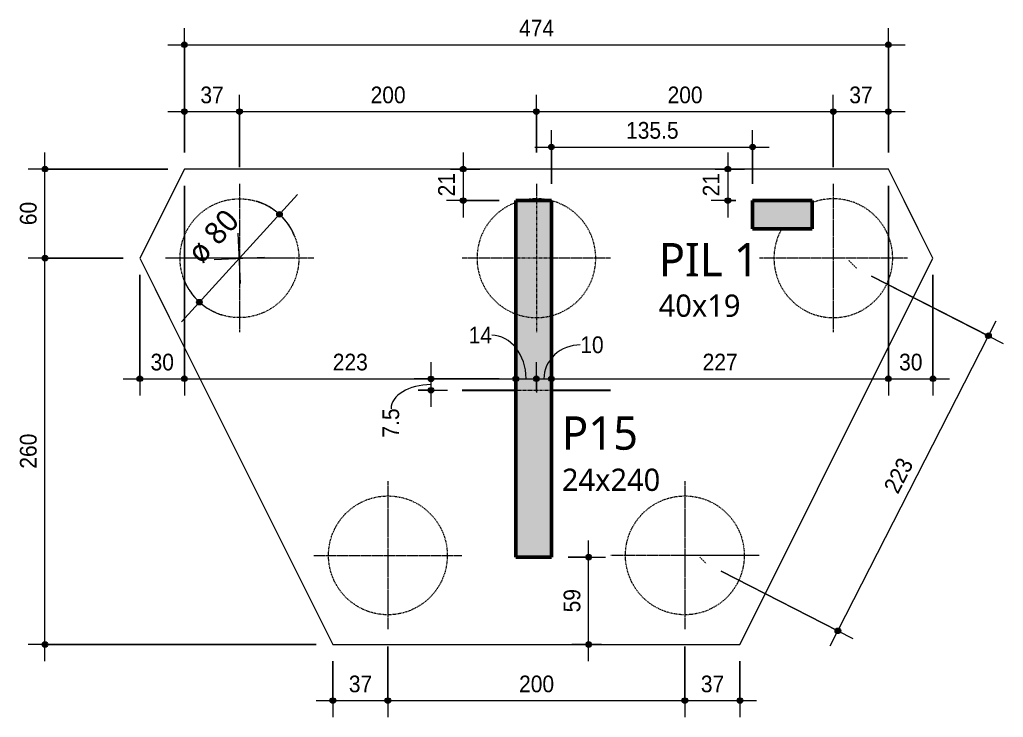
# Model space of a CAD drawing. Header units: centimetres. Extents: x -3523 to 38560, y -3196 to 88043.
# Drawn here: x 19093 to 19755, y -530 to -60 of the extents above; entities that cross this region are included whole.
import ezdxf

# ---------------------------------------------------------------- set-up
doc = ezdxf.new("R2010")
doc.units = ezdxf.units.CM
for name, pattern in [('Hidden', [0.714375, 0.47625, -0.238125]), ('Overhead', [0.396875, 0.238125, -0.15875]), ('Traço', [0.635, 0.3175, -0.3175])]:
    doc.linetypes.add(name, pattern=pattern)
for name, color, linetype, lineweight in [('A-ANNO-DIMS', 7, 'Continuous', 9), ('A-ANNO-DIMS-75', 7, 'Continuous', 9), ('A-DETL-GENF', 7, 'Continuous', 18), ('A-DETL-THIN', 7, 'Continuous', 25), ('A-FLOR-OVHD', 7, 'Overhead', 18), ('G-ANNO-TEXT', 7, 'Continuous', 9), ('S-COLS', 7, 'Continuous', 25), ('S-COLS-IDEN', 7, 'Continuous', 9), ('S-FNDN', 7, 'Continuous', 25), ('S-FNDN-HDLN', 7, 'Traço', 18)]:
    doc.layers.add(name, color=color, linetype=linetype, lineweight=lineweight)
doc.layers.add('A-DETL', color=7, linetype='Continuous', lineweight=18, true_color=0x00a600)
doc.styles.add('Arial_1', font='arial.ttf', dxfattribs={"width": 0.9, "height": 11.25})
doc.styles.add('Gadugi', font='gadugi.ttf', dxfattribs={"height": 15})
doc.styles.add('Gadugi_1', font='gadugi.ttf', dxfattribs={"height": 22.5})
doc.dimstyles.new('PED_1_5mm_ESQ', dxfattribs={"dimscale": 30.48, "dimtxt": 11.477918, "dimasz": 0.492126, "dimexe": 0.369094, "dimexo": 0.369094, "dimgap": 0.073819, "dimtad": 1, "dimdec": 1, "dimrnd": 0.5, "dimdsep": 46, "dimtxsty": 'Arial_1', "dimblk1": 'DOTSMALL', "dimblk2": 'DOTSMALL', "dimsah": 1, "dimcen": 0.09, "dimdle": 0.369094, "dimazin": 0, "dimtfac": 1, "dimtdec": 4, "dimtix": 1, "dimtmove": 0, "dimatfit": 3, "dimfxl": 1, "dimtvp": 1, "dimtolj": 1, "dimtzin": 0, "dimarcsym": 2})
doc.dimstyles.new('PED_1_5mm_ESQ_2', dxfattribs={"dimscale": 30.48, "dimtxt": 11.477918, "dimasz": 0.492126, "dimexe": 0.369094, "dimexo": 0.369094, "dimgap": 0.073819, "dimtad": 1, "dimdec": 1, "dimrnd": 0.5, "dimdsep": 46, "dimtxsty": 'Arial_1', "dimblk1": 'DOTSMALL', "dimblk2": 'DOTSMALL', "dimsah": 1, "dimcen": 0.09, "dimdle": 0.369094, "dimazin": 0, "dimtfac": 1, "dimtdec": 4, "dimtix": 1, "dimtmove": 1, "dimatfit": 3, "dimfxl": 1, "dimtvp": 1, "dimtolj": 1, "dimtzin": 0, "dimarcsym": 2})
doc.dimstyles.new('PED_1_5mm_ESQ_5', dxfattribs={"dimscale": 30.48, "dimtxt": 11.477918, "dimasz": 0.492126, "dimexe": 0.369094, "dimexo": 0.369094, "dimgap": 0.073819, "dimtad": 1, "dimdec": 1, "dimrnd": 0.5, "dimdsep": 46, "dimtxsty": 'Arial_1', "dimblk1": 'DOTSMALL', "dimblk2": 'DOTSMALL', "dimsah": 1, "dimcen": 0.09, "dimdle": 0.369094, "dimazin": 0, "dimtfac": 1, "dimtdec": 4, "dimtix": 1, "dimtmove": 0, "dimatfit": 3, "dimfxl": 1, "dimtvp": 1, "dimtolj": 1, "dimtzin": 0, "dimarcsym": 2})
doc.dimstyles.new('PED_Diâmetro_-_2_5_mm_GADUGI_1', dxfattribs={"dimscale": 30.48, "dimtxt": 15.557435, "dimasz": 0.492126, "dimexe": 0.590551, "dimexo": 0, "dimgap": 0.369094, "dimtad": 1, "dimjust": 3, "dimrnd": 0.01, "dimdsep": 46, "dimtxsty": 'Gadugi', "dimblk1": 'DOTSMALL', "dimblk2": 'DOTSMALL', "dimsah": 1, "dimcen": 0.09, "dimdle": 0.590551, "dimazin": 0, "dimtfac": 1, "dimtdec": 4, "dimtix": 1, "dimtmove": 0, "dimatfit": 2, "dimfxl": 1, "dimtvp": 1, "dimtolj": 1, "dimtzin": 0, "dimarcsym": 2})

# ---------------------------------------------------------------- blocks, each defined once
blk = doc.blocks.new('PED_BLW-5EST_R01_2019 - 150x150-3763713-DT015 - BL580')
at = {"layer": 'S-FNDN', "linetype": 'Hidden', "lineweight": 18}
for p, q in [((-77.01, 74.13), (-77.01, 174.13)), ((122.99, 74.13), (122.99, 174.13)), ((-127.01, 124.13), (-27.01, 124.13)), ((172.99, 124.13), (72.99, 124.13)), ((-177.01, -125.88), (-177.01, -25.88)), ((222.99, -125.88), (222.99, -25.88)), ((-227.01, -75.88), (-127.01, -75.88)), ((-27.01, -75.88), (12.87, -75.88)), ((36.87, -75.88), (72.99, -75.88)), ((172.99, -75.88), (272.99, -75.88)), ((22.99, -125.88), (22.99, -114.64))]:
    blk.add_line(p, q, dxfattribs=at)
at = {"layer": 'S-FNDN'}
for p, q in [((12.87, 13.01), (-27.01, 13.01)), ((72.99, 13.01), (36.87, 13.01))]:
    blk.add_line(p, q, dxfattribs=at)
at = {"layer": 'S-FNDN-HDLN'}
for p, q in [((22.99, 11.22), (22.99, 14.81)), ((36.87, 13.01), (12.88, 13.01)), ((22.99, -114.63), (22.99, -25.88)), ((12.88, -75.88), (36.87, -75.88))]:
    blk.add_line(p, q, dxfattribs=at)
for centre in [(-77.01, 124.13), (122.99, 124.13), (222.99, -75.88)]:
    blk.add_circle(centre, 40, dxfattribs=at)
for centre, start, end in [((-177.01, -75.88), 360, 291.13517), ((22.99, -75.88), 104.67623, 255.32377), ((22.99, -75.88), 69.61215, 104.66911), ((22.99, -75.88), 360, 69.60503), ((-177.01, -75.88), 330.31399, 360), ((22.99, -75.88), 290.39497, 360), ((22.99, -75.88), 255.33089, 256.31975), ((22.99, -75.88), 256.39721, 283.60279), ((22.99, -75.88), 283.68025, 290.38785)]:
    blk.add_arc(centre, 40, start, end, dxfattribs=at)
blk = doc.blocks.new('DIMBLOCK380-DT015 - BL580')
at = {"layer": 'A-ANNO-DIMS-75'}
h = blk.add_hatch(color=256, dxfattribs=at)
edge = h.paths.add_edge_path(flags=0)
edge.add_arc((19109.74, -220.64), 1.88, 0, 360)
h = blk.add_hatch(color=256, dxfattribs=at)
edge = h.paths.add_edge_path(flags=0)
edge.add_arc((19109.74, -480.64), 1.88, 0, 360)
for p, q in [((19162.4, -220.64), (19098.49, -220.64)), ((19109.74, -491.89), (19109.74, -220.64)), ((19109.74, -220.64), (19162.4, -220.64)), ((19292.4, -480.64), (19098.49, -480.64)), ((19109.74, -480.64), (19292.4, -480.64))]:
    blk.add_line(p, q, dxfattribs=at)
for centre in [(19109.74, -220.64), (19109.74, -480.64)]:
    blk.add_circle(centre, 1.88, dxfattribs=at)
at = {"layer": 'A-ANNO-DIMS-75', "color": 0, "insert": (19092.88, -362.3), "char_height": 11.25, "width": 27.9708, "attachment_point": 1, "rotation": 90, "line_spacing_factor": 0.941778, "style": 'Arial_1'}
blk.add_mtext('260', dxfattribs=at)
blk = doc.blocks.new('_DotSmall')
at = {"color": 0, "linetype": 'ByBlock', "const_width": 0.5}
blk.add_lwpolyline([(-0.0625, 0, 1), (0.0625, 0, 1)], format="xyb", close=True, dxfattribs=at)
blk = doc.blocks.new('DIMBLOCK381-DT015 - BL580')
at = {"layer": 'A-ANNO-DIMS-75'}
h = blk.add_hatch(color=256, dxfattribs=at)
edge = h.paths.add_edge_path(flags=0)
edge.add_arc((19109.74, -160.64), 1.88, 0, 360)
h = blk.add_hatch(color=256, dxfattribs=at)
edge = h.paths.add_edge_path(flags=0)
edge.add_arc((19109.74, -220.64), 1.88, 0, 360)
for p, q in [((19109.74, -220.64), (19109.74, -149.39)), ((19192.4, -160.64), (19098.49, -160.64)), ((19109.74, -160.64), (19192.4, -160.64)), ((19162.4, -220.64), (19098.49, -220.64)), ((19109.74, -220.64), (19162.4, -220.64))]:
    blk.add_line(p, q, dxfattribs=at)
for centre in [(19109.74, -160.64), (19109.74, -220.64)]:
    blk.add_circle(centre, 1.88, dxfattribs=at)
at = {"layer": 'A-ANNO-DIMS-75', "color": 0, "insert": (19092.88, -198.41), "char_height": 11.25, "width": 18.6472, "attachment_point": 1, "rotation": 90, "line_spacing_factor": 0.941778, "style": 'Arial_1'}
blk.add_mtext('60', dxfattribs=at)
blk = doc.blocks.new('DIMBLOCK382-DT015 - BL580')
at = {"layer": 'A-ANNO-DIMS-75'}
h = blk.add_hatch(color=256, dxfattribs=at)
edge = h.paths.add_edge_path(flags=0)
edge.add_arc((19303.65, -518.4), 1.88, 0, 360)
h = blk.add_hatch(color=256, dxfattribs=at)
edge = h.paths.add_edge_path(flags=0)
edge.add_arc((19340.73, -518.4), 1.88, 0, 360)
for p, q in [((19340.73, -481.89), (19340.73, -529.65)), ((19340.73, -518.4), (19340.73, -481.89)), ((19303.65, -491.89), (19303.65, -529.65)), ((19303.65, -518.4), (19303.65, -491.89)), ((19292.4, -518.4), (19340.73, -518.4))]:
    blk.add_line(p, q, dxfattribs=at)
for centre in [(19303.65, -518.4), (19340.73, -518.4)]:
    blk.add_circle(centre, 1.88, dxfattribs=at)
at = {"layer": 'A-ANNO-DIMS-75', "color": 0, "insert": (19314.42, -501.54), "char_height": 11.25, "width": 18.6472, "attachment_point": 1, "line_spacing_factor": 0.941778, "style": 'Arial_1'}
blk.add_mtext('37', dxfattribs=at)
blk = doc.blocks.new('DIMBLOCK383-DT015 - BL580')
at = {"layer": 'A-ANNO-DIMS-75'}
h = blk.add_hatch(color=256, dxfattribs=at)
edge = h.paths.add_edge_path(flags=0)
edge.add_arc((19340.73, -518.4), 1.88, 0, 360)
h = blk.add_hatch(color=256, dxfattribs=at)
edge = h.paths.add_edge_path(flags=0)
edge.add_arc((19540.73, -518.4), 1.88, 0, 360)
for p, q in [((19340.73, -481.89), (19340.73, -529.65)), ((19340.73, -518.4), (19340.73, -481.89)), ((19540.73, -481.89), (19540.73, -529.65)), ((19540.73, -518.4), (19540.73, -481.89)), ((19340.73, -518.4), (19540.73, -518.4))]:
    blk.add_line(p, q, dxfattribs=at)
for centre in [(19340.73, -518.4), (19540.73, -518.4)]:
    blk.add_circle(centre, 1.88, dxfattribs=at)
at = {"layer": 'A-ANNO-DIMS-75', "color": 0, "insert": (19429.08, -501.54), "char_height": 11.25, "width": 27.9708, "attachment_point": 1, "line_spacing_factor": 0.941778, "style": 'Arial_1'}
blk.add_mtext('200', dxfattribs=at)
blk = doc.blocks.new('DIMBLOCK384-DT015 - BL580')
at = {"layer": 'A-ANNO-DIMS-75'}
h = blk.add_hatch(color=256, dxfattribs=at)
edge = h.paths.add_edge_path(flags=0)
edge.add_arc((19540.73, -518.4), 1.88, 0, 360)
h = blk.add_hatch(color=256, dxfattribs=at)
edge = h.paths.add_edge_path(flags=0)
edge.add_arc((19577.82, -518.4), 1.88, 0, 360)
for p, q in [((19540.73, -481.89), (19540.73, -529.65)), ((19540.73, -518.4), (19540.73, -481.89)), ((19577.82, -491.89), (19577.82, -529.65)), ((19577.82, -518.4), (19577.82, -491.89)), ((19540.73, -518.4), (19589.07, -518.4))]:
    blk.add_line(p, q, dxfattribs=at)
for centre in [(19540.73, -518.4), (19577.82, -518.4)]:
    blk.add_circle(centre, 1.88, dxfattribs=at)
at = {"layer": 'A-ANNO-DIMS-75', "color": 0, "insert": (19551.5, -501.54), "char_height": 11.25, "width": 18.6472, "attachment_point": 1, "line_spacing_factor": 0.941778, "style": 'Arial_1'}
blk.add_mtext('37', dxfattribs=at)
blk = doc.blocks.new('DIMBLOCK385-DT015 - BL580')
at = {"layer": 'A-ANNO-DIMS-75'}
h = blk.add_hatch(color=256, dxfattribs=at)
edge = h.paths.add_edge_path(flags=0)
edge.add_arc((19203.65, -76.94), 1.88, 0, 360)
h = blk.add_hatch(color=256, dxfattribs=at)
edge = h.paths.add_edge_path(flags=0)
edge.add_arc((19677.82, -76.94), 1.88, 0, 360)
for p, q in [((19203.65, -149.39), (19203.65, -65.69)), ((19677.82, -149.39), (19677.82, -65.69)), ((19192.4, -76.94), (19689.07, -76.94)), ((19203.65, -76.94), (19203.65, -149.39)), ((19677.82, -76.94), (19677.82, -149.39))]:
    blk.add_line(p, q, dxfattribs=at)
for centre in [(19203.65, -76.94), (19677.82, -76.94)]:
    blk.add_circle(centre, 1.88, dxfattribs=at)
at = {"layer": 'A-ANNO-DIMS-75', "color": 0, "insert": (19429.08, -60.09), "char_height": 11.25, "width": 27.9708, "attachment_point": 1, "line_spacing_factor": 0.941778, "style": 'Arial_1'}
blk.add_mtext('474', dxfattribs=at)
blk = doc.blocks.new('DIMBLOCK386-DT015 - BL580')
at = {"layer": 'A-ANNO-DIMS-75'}
h = blk.add_hatch(color=256, dxfattribs=at)
edge = h.paths.add_edge_path(flags=0)
edge.add_arc((19745.21, -272.83), 1.88, 0, 360)
h = blk.add_hatch(color=256, dxfattribs=at)
edge = h.paths.add_edge_path(flags=0)
edge.add_arc((19643.8, -471.42), 1.88, 0, 360)
for p, q in [((19666.53, -232.65), (19755.23, -277.95)), ((19745.21, -272.83), (19666.53, -232.65)), ((19638.68, -481.44), (19750.33, -262.81)), ((19565.12, -431.24), (19653.82, -476.54)), ((19643.8, -471.42), (19565.12, -431.24))]:
    blk.add_line(p, q, dxfattribs=at)
for centre in [(19745.21, -272.83), (19643.8, -471.42)]:
    blk.add_circle(centre, 1.88, dxfattribs=at)
at = {"layer": 'A-ANNO-DIMS-75', "color": 0, "insert": (19674.2, -374.84), "char_height": 11.25, "width": 27.9708, "attachment_point": 1, "rotation": 62.94783, "line_spacing_factor": 0.941778, "style": 'Arial_1'}
blk.add_mtext('223', dxfattribs=at)
blk = doc.blocks.new('DIMBLOCK387-DT015 - BL580')
at = {"layer": 'A-ANNO-DIMS-75'}
h = blk.add_hatch(color=256, dxfattribs=at)
edge = h.paths.add_edge_path(flags=0)
edge.add_arc((19267.69, -191.09), 1.88, 0, 360)
h = blk.add_hatch(color=256, dxfattribs=at)
edge = h.paths.add_edge_path(flags=0)
edge.add_arc((19213.77, -250.19), 1.87, 0, 360)
for p, q in [((19240.73, -220.64), (19279.82, -177.79)), ((19241.51, -237.59), (19239.96, -203.69)), ((19240.73, -220.64), (19201.64, -263.49)), ((19223.78, -221.42), (19257.69, -219.86))]:
    blk.add_line(p, q, dxfattribs=at)
for centre, radius in [((19267.69, -191.09), 1.88), ((19213.77, -250.19), 1.87)]:
    blk.add_circle(centre, radius, dxfattribs=at)
for start, end in [(21.84081, 73.40701), (201.84081, 253.40701)]:
    blk.add_arc((19240.73, -220.64), 40, start, end, dxfattribs=at)
at = {"layer": 'A-ANNO-DIMS-75', "color": 0, "insert": (19204.03, -215.12), "char_height": 15, "width": 49.5798, "attachment_point": 1, "rotation": 47.62391, "line_spacing_factor": 1.02016, "style": 'Gadugi'}
blk.add_mtext('ø 80', dxfattribs=at)
blk = doc.blocks.new('DIMBLOCK388-DT015 - BL580')
at = {"layer": 'A-ANNO-DIMS-75'}
h = blk.add_hatch(color=256, dxfattribs=at)
edge = h.paths.add_edge_path(flags=0)
edge.add_arc((19203.65, -121.94), 1.88, 0, 360)
h = blk.add_hatch(color=256, dxfattribs=at)
edge = h.paths.add_edge_path(flags=0)
edge.add_arc((19240.73, -121.94), 1.88, 0, 360)
for p, q in [((19203.65, -149.39), (19203.65, -110.69)), ((19240.73, -159.39), (19240.73, -110.69)), ((19192.4, -121.94), (19240.73, -121.94)), ((19203.65, -121.94), (19203.65, -149.39)), ((19240.73, -121.94), (19240.73, -159.39))]:
    blk.add_line(p, q, dxfattribs=at)
for centre in [(19203.65, -121.94), (19240.73, -121.94)]:
    blk.add_circle(centre, 1.88, dxfattribs=at)
at = {"layer": 'A-ANNO-DIMS-75', "color": 0, "insert": (19214.42, -105.09), "char_height": 11.25, "width": 18.6472, "attachment_point": 1, "line_spacing_factor": 0.941778, "style": 'Arial_1'}
blk.add_mtext('37', dxfattribs=at)
blk = doc.blocks.new('DIMBLOCK389-DT015 - BL580')
at = {"layer": 'A-ANNO-DIMS-75'}
h = blk.add_hatch(color=256, dxfattribs=at)
edge = h.paths.add_edge_path(flags=0)
edge.add_arc((19240.73, -121.94), 1.88, 0, 360)
h = blk.add_hatch(color=256, dxfattribs=at)
edge = h.paths.add_edge_path(flags=0)
edge.add_arc((19440.73, -121.94), 1.88, 0, 360)
for p, q in [((19240.73, -159.39), (19240.73, -110.69)), ((19440.73, -149.39), (19440.73, -110.69)), ((19240.73, -121.94), (19440.73, -121.94)), ((19240.73, -121.94), (19240.73, -159.39)), ((19440.73, -121.94), (19440.73, -149.39))]:
    blk.add_line(p, q, dxfattribs=at)
for centre in [(19240.73, -121.94), (19440.73, -121.94)]:
    blk.add_circle(centre, 1.88, dxfattribs=at)
at = {"layer": 'A-ANNO-DIMS-75', "color": 0, "insert": (19329.08, -105.09), "char_height": 11.25, "width": 27.9708, "attachment_point": 1, "line_spacing_factor": 0.941778, "style": 'Arial_1'}
blk.add_mtext('200', dxfattribs=at)
blk = doc.blocks.new('DIMBLOCK390-DT015 - BL580')
at = {"layer": 'A-ANNO-DIMS-75'}
h = blk.add_hatch(color=256, dxfattribs=at)
edge = h.paths.add_edge_path(flags=0)
edge.add_arc((19440.73, -121.94), 1.88, 0, 360)
h = blk.add_hatch(color=256, dxfattribs=at)
edge = h.paths.add_edge_path(flags=0)
edge.add_arc((19640.73, -121.94), 1.88, 0, 360)
for p, q in [((19440.73, -149.39), (19440.73, -110.69)), ((19640.73, -159.39), (19640.73, -110.69)), ((19440.73, -121.94), (19640.73, -121.94)), ((19440.73, -121.94), (19440.73, -149.39)), ((19640.73, -121.94), (19640.73, -159.39))]:
    blk.add_line(p, q, dxfattribs=at)
for centre in [(19440.73, -121.94), (19640.73, -121.94)]:
    blk.add_circle(centre, 1.88, dxfattribs=at)
at = {"layer": 'A-ANNO-DIMS-75', "color": 0, "insert": (19529.08, -105.09), "char_height": 11.25, "width": 27.9708, "attachment_point": 1, "line_spacing_factor": 0.941778, "style": 'Arial_1'}
blk.add_mtext('200', dxfattribs=at)
blk = doc.blocks.new('DIMBLOCK391-DT015 - BL580')
at = {"layer": 'A-ANNO-DIMS-75'}
h = blk.add_hatch(color=256, dxfattribs=at)
edge = h.paths.add_edge_path(flags=0)
edge.add_arc((19640.73, -121.94), 1.88, 0, 360)
h = blk.add_hatch(color=256, dxfattribs=at)
edge = h.paths.add_edge_path(flags=0)
edge.add_arc((19677.82, -121.94), 1.88, 0, 360)
for p, q in [((19640.73, -159.39), (19640.73, -110.69)), ((19677.82, -149.39), (19677.82, -110.69)), ((19640.73, -121.94), (19689.07, -121.94)), ((19640.73, -121.94), (19640.73, -159.39)), ((19677.82, -121.94), (19677.82, -149.39))]:
    blk.add_line(p, q, dxfattribs=at)
for centre in [(19640.73, -121.94), (19677.82, -121.94)]:
    blk.add_circle(centre, 1.88, dxfattribs=at)
at = {"layer": 'A-ANNO-DIMS-75', "color": 0, "insert": (19651.5, -105.09), "char_height": 11.25, "width": 18.6472, "attachment_point": 1, "line_spacing_factor": 0.941778, "style": 'Arial_1'}
blk.add_mtext('37', dxfattribs=at)
blk = doc.blocks.new('DIMBLOCK392-DT015 - BL580')
at = {"layer": 'A-ANNO-DIMS-75'}
h = blk.add_hatch(color=256, dxfattribs=at)
edge = h.paths.add_edge_path(flags=0)
edge.add_arc((19391.42, -160.64), 1.88, 0, 360)
h = blk.add_hatch(color=256, dxfattribs=at)
edge = h.paths.add_edge_path(flags=0)
edge.add_arc((19391.42, -181.88), 1.88, 0, 360)
for p, q in [((19391.42, -149.39), (19391.42, -193.13)), ((19382.82, -160.64), (19402.67, -160.64)), ((19391.42, -160.64), (19382.82, -160.64)), ((19415.6, -181.88), (19380.17, -181.88)), ((19391.42, -181.88), (19415.6, -181.88))]:
    blk.add_line(p, q, dxfattribs=at)
for centre in [(19391.42, -160.64), (19391.42, -181.88)]:
    blk.add_circle(centre, 1.88, dxfattribs=at)
at = {"layer": 'A-ANNO-DIMS-75', "color": 0, "insert": (19374.57, -179.03), "char_height": 11.25, "width": 18.6472, "attachment_point": 1, "rotation": 90, "line_spacing_factor": 0.941778, "style": 'Arial_1'}
blk.add_mtext('21', dxfattribs=at)
blk = doc.blocks.new('DIMBLOCK393-DT015 - BL580')
at = {"layer": 'A-ANNO-DIMS-75'}
h = blk.add_hatch(color=256, dxfattribs=at)
edge = h.paths.add_edge_path(flags=0)
edge.add_arc((19569.64, -160.64), 1.88, 0, 360)
h = blk.add_hatch(color=256, dxfattribs=at)
edge = h.paths.add_edge_path(flags=0)
edge.add_arc((19569.64, -181.88), 1.88, 0, 360)
for p, q in [((19569.64, -149.39), (19569.64, -193.13)), ((19561.04, -160.64), (19580.89, -160.64)), ((19569.64, -160.64), (19561.04, -160.64)), ((19575.12, -181.88), (19558.39, -181.88)), ((19569.64, -181.88), (19575.12, -181.88))]:
    blk.add_line(p, q, dxfattribs=at)
for centre in [(19569.64, -160.64), (19569.64, -181.88)]:
    blk.add_circle(centre, 1.88, dxfattribs=at)
at = {"layer": 'A-ANNO-DIMS-75', "color": 0, "insert": (19552.79, -179.03), "char_height": 11.25, "width": 18.6472, "attachment_point": 1, "rotation": 90, "line_spacing_factor": 0.941778, "style": 'Arial_1'}
blk.add_mtext('21', dxfattribs=at)
blk = doc.blocks.new('DIMBLOCK394-DT015 - BL580')
at = {"layer": 'A-ANNO-DIMS-75'}
h = blk.add_hatch(color=256, dxfattribs=at)
edge = h.paths.add_edge_path(flags=0)
edge.add_arc((19450.85, -145.79), 1.88, 0, 360)
h = blk.add_hatch(color=256, dxfattribs=at)
edge = h.paths.add_edge_path(flags=0)
edge.add_arc((19586.37, -145.79), 1.88, 0, 360)
for p, q in [((19450.85, -170.63), (19450.85, -134.54)), ((19586.37, -170.63), (19586.37, -134.54)), ((19439.6, -145.79), (19597.62, -145.79)), ((19450.85, -145.79), (19450.85, -170.63)), ((19586.37, -145.79), (19586.37, -170.63))]:
    blk.add_line(p, q, dxfattribs=at)
for centre in [(19450.85, -145.79), (19586.37, -145.79)]:
    blk.add_circle(centre, 1.88, dxfattribs=at)
at = {"layer": 'A-ANNO-DIMS-75', "color": 0, "insert": (19501.13, -128.94), "char_height": 11.25, "width": 41.9562, "attachment_point": 1, "line_spacing_factor": 0.941778, "style": 'Arial_1'}
blk.add_mtext('135.5', dxfattribs=at)
blk = doc.blocks.new('DIMBLOCK395-DT015 - BL580')
at = {"layer": 'A-ANNO-DIMS-75'}
h = blk.add_hatch(color=256, dxfattribs=at)
edge = h.paths.add_edge_path(flags=0)
edge.add_arc((19173.65, -301.76), 1.88, 0, 360)
h = blk.add_hatch(color=256, dxfattribs=at)
edge = h.paths.add_edge_path(flags=0)
edge.add_arc((19203.65, -301.76), 1.88, 0, 360)
for p, q in [((19203.65, -171.89), (19203.65, -313.01)), ((19203.65, -301.76), (19203.65, -171.89)), ((19173.65, -231.89), (19173.65, -313.01)), ((19173.65, -301.76), (19173.65, -231.89)), ((19162.4, -301.76), (19203.65, -301.76))]:
    blk.add_line(p, q, dxfattribs=at)
for centre in [(19173.65, -301.76), (19203.65, -301.76)]:
    blk.add_circle(centre, 1.88, dxfattribs=at)
at = {"layer": 'A-ANNO-DIMS-75', "color": 0, "insert": (19180.88, -284.91), "char_height": 11.25, "width": 18.6472, "attachment_point": 1, "line_spacing_factor": 0.941778, "style": 'Arial_1'}
blk.add_mtext('30', dxfattribs=at)
blk = doc.blocks.new('DIMBLOCK396-DT015 - BL580')
at = {"layer": 'A-ANNO-DIMS-75'}
h = blk.add_hatch(color=256, dxfattribs=at)
edge = h.paths.add_edge_path(flags=0)
edge.add_arc((19203.65, -301.76), 1.88, 0, 360)
h = blk.add_hatch(color=256, dxfattribs=at)
edge = h.paths.add_edge_path(flags=0)
edge.add_arc((19426.85, -301.76), 1.88, 0, 360)
for p, q in [((19203.65, -171.89), (19203.65, -313.01)), ((19203.65, -301.76), (19203.65, -171.89)), ((19426.85, -310.36), (19426.85, -290.51)), ((19203.65, -301.76), (19426.85, -301.76)), ((19426.85, -301.76), (19426.85, -310.36))]:
    blk.add_line(p, q, dxfattribs=at)
for centre in [(19203.65, -301.76), (19426.85, -301.76)]:
    blk.add_circle(centre, 1.88, dxfattribs=at)
at = {"layer": 'A-ANNO-DIMS-75', "color": 0, "insert": (19303.6, -284.91), "char_height": 11.25, "width": 27.9708, "attachment_point": 1, "line_spacing_factor": 0.941778, "style": 'Arial_1'}
blk.add_mtext('223', dxfattribs=at)
blk = doc.blocks.new('DIMBLOCK397-DT015 - BL580')
at = {"layer": 'A-ANNO-DIMS-75'}
h = blk.add_hatch(color=256, dxfattribs=at)
edge = h.paths.add_edge_path(flags=0)
edge.add_arc((19426.85, -301.76), 1.88, 0, 360)
h = blk.add_hatch(color=256, dxfattribs=at)
edge = h.paths.add_edge_path(flags=0)
edge.add_arc((19440.73, -301.76), 1.88, 0, 360)
for p, q in [((19426.85, -310.36), (19426.85, -290.51)), ((19440.73, -310.36), (19440.73, -290.51)), ((19426.85, -301.76), (19440.73, -301.76)), ((19426.85, -301.76), (19426.85, -310.36)), ((19440.73, -301.76), (19440.73, -310.36))]:
    blk.add_line(p, q, dxfattribs=at)
for centre in [(19426.85, -301.76), (19440.73, -301.76)]:
    blk.add_circle(centre, 1.88, dxfattribs=at)
blk.add_ellipse((19410.65, -301.76), major_axis=(0, 29.24), ratio=0.791573, start_param=4.712389, end_param=6.283185, dxfattribs=at)
at = {"layer": 'A-ANNO-DIMS-75', "color": 0, "insert": (19395.11, -266.75), "char_height": 11.25, "width": 18.6472, "attachment_point": 1, "line_spacing_factor": 0.941778, "style": 'Arial_1'}
blk.add_mtext('14', dxfattribs=at)
blk = doc.blocks.new('DIMBLOCK398-DT015 - BL580')
at = {"layer": 'A-ANNO-DIMS-75'}
h = blk.add_hatch(color=256, dxfattribs=at)
edge = h.paths.add_edge_path(flags=0)
edge.add_arc((19440.73, -301.76), 1.88, 0, 360)
h = blk.add_hatch(color=256, dxfattribs=at)
edge = h.paths.add_edge_path(flags=0)
edge.add_arc((19450.85, -301.76), 1.88, 0, 360)
for p, q in [((19440.73, -310.36), (19440.73, -290.51)), ((19450.85, -310.36), (19450.85, -290.51)), ((19440.73, -301.76), (19462.1, -301.76)), ((19440.73, -301.76), (19440.73, -310.36)), ((19450.85, -301.76), (19450.85, -310.36))]:
    blk.add_line(p, q, dxfattribs=at)
for centre in [(19440.73, -301.76), (19450.85, -301.76)]:
    blk.add_circle(centre, 1.88, dxfattribs=at)
blk.add_ellipse((19470.3, -301.76), major_axis=(24.51, 0), ratio=0.927289, start_param=1.570796, end_param=3.141593, dxfattribs=at)
at = {"layer": 'A-ANNO-DIMS-75', "color": 0, "insert": (19470.3, -273.26), "char_height": 11.25, "width": 18.6472, "attachment_point": 1, "line_spacing_factor": 0.941778, "style": 'Arial_1'}
blk.add_mtext('10', dxfattribs=at)
blk = doc.blocks.new('DIMBLOCK399-DT015 - BL580')
at = {"layer": 'A-ANNO-DIMS-75'}
h = blk.add_hatch(color=256, dxfattribs=at)
edge = h.paths.add_edge_path(flags=0)
edge.add_arc((19475.94, -421.88), 1.88, 0, 360)
h = blk.add_hatch(color=256, dxfattribs=at)
edge = h.paths.add_edge_path(flags=0)
edge.add_arc((19475.94, -480.64), 1.88, 0, 360)
for p, q in [((19475.94, -491.89), (19475.94, -410.63)), ((19462.1, -421.88), (19487.19, -421.88)), ((19475.94, -421.88), (19462.1, -421.88)), ((19484.54, -480.64), (19464.69, -480.64)), ((19475.94, -480.64), (19484.54, -480.64))]:
    blk.add_line(p, q, dxfattribs=at)
for centre in [(19475.94, -421.88), (19475.94, -480.64)]:
    blk.add_circle(centre, 1.88, dxfattribs=at)
at = {"layer": 'A-ANNO-DIMS-75', "color": 0, "insert": (19459.09, -459.03), "char_height": 11.25, "width": 18.6472, "attachment_point": 1, "rotation": 90, "line_spacing_factor": 0.941778, "style": 'Arial_1'}
blk.add_mtext('59', dxfattribs=at)
blk = doc.blocks.new('DIMBLOCK400-DT015 - BL580')
at = {"layer": 'A-ANNO-DIMS-75'}
h = blk.add_hatch(color=256, dxfattribs=at)
edge = h.paths.add_edge_path(flags=0)
edge.add_arc((19450.85, -301.76), 1.88, 0, 360)
h = blk.add_hatch(color=256, dxfattribs=at)
edge = h.paths.add_edge_path(flags=0)
edge.add_arc((19677.82, -301.76), 1.88, 0, 360)
for p, q in [((19677.82, -171.89), (19677.82, -313.01)), ((19677.82, -301.76), (19677.82, -171.89)), ((19450.85, -310.36), (19450.85, -290.51)), ((19439.6, -301.76), (19677.82, -301.76)), ((19450.85, -301.76), (19450.85, -310.36))]:
    blk.add_line(p, q, dxfattribs=at)
for centre in [(19450.85, -301.76), (19677.82, -301.76)]:
    blk.add_circle(centre, 1.88, dxfattribs=at)
at = {"layer": 'A-ANNO-DIMS-75', "color": 0, "insert": (19552.68, -284.91), "char_height": 11.25, "width": 27.9708, "attachment_point": 1, "line_spacing_factor": 0.941778, "style": 'Arial_1'}
blk.add_mtext('227', dxfattribs=at)
blk = doc.blocks.new('DIMBLOCK401-DT015 - BL580')
at = {"layer": 'A-ANNO-DIMS-75'}
h = blk.add_hatch(color=256, dxfattribs=at)
edge = h.paths.add_edge_path(flags=0)
edge.add_arc((19677.82, -301.76), 1.88, 0, 360)
h = blk.add_hatch(color=256, dxfattribs=at)
edge = h.paths.add_edge_path(flags=0)
edge.add_arc((19707.81, -301.76), 1.88, 0, 360)
for p, q in [((19677.82, -171.89), (19677.82, -313.01)), ((19677.82, -301.76), (19677.82, -171.89)), ((19707.81, -231.89), (19707.81, -313.01)), ((19707.81, -301.76), (19707.81, -231.89)), ((19677.82, -301.76), (19719.06, -301.76))]:
    blk.add_line(p, q, dxfattribs=at)
for centre in [(19677.82, -301.76), (19707.81, -301.76)]:
    blk.add_circle(centre, 1.88, dxfattribs=at)
at = {"layer": 'A-ANNO-DIMS-75', "color": 0, "insert": (19685.05, -284.91), "char_height": 11.25, "width": 18.6472, "attachment_point": 1, "line_spacing_factor": 0.941778, "style": 'Arial_1'}
blk.add_mtext('30', dxfattribs=at)
blk = doc.blocks.new('DIMBLOCK402-DT015 - BL580')
at = {"layer": 'A-ANNO-DIMS-75'}
h = blk.add_hatch(color=256, dxfattribs=at)
edge = h.paths.add_edge_path(flags=0)
edge.add_arc((19369.7, -301.88), 1.88, 0, 360)
h = blk.add_hatch(color=256, dxfattribs=at)
edge = h.paths.add_edge_path(flags=0)
edge.add_arc((19369.7, -309.53), 1.88, 0, 360)
for p, q in [((19369.7, -290.63), (19369.7, -320.78)), ((19415.6, -301.88), (19358.45, -301.88)), ((19369.7, -301.88), (19415.6, -301.88)), ((19361.1, -309.53), (19380.95, -309.53)), ((19369.7, -309.53), (19361.1, -309.53))]:
    blk.add_line(p, q, dxfattribs=at)
for centre in [(19369.7, -301.88), (19369.7, -309.53)]:
    blk.add_circle(centre, 1.88, dxfattribs=at)
blk.add_ellipse((19369.7, -321.95), major_axis=(-26.88, 0), ratio=0.60436, start_param=4.712389, end_param=6.283185, dxfattribs=at)
at = {"layer": 'A-ANNO-DIMS-75', "color": 0, "insert": (19337.03, -341.38), "char_height": 11.25, "width": 23.309, "attachment_point": 1, "rotation": 90, "line_spacing_factor": 0.941778, "style": 'Arial_1'}
blk.add_mtext('7.5', dxfattribs=at)

msp = doc.modelspace()

# ---------------------------------------------------------------- hatches: boundary and pattern name
at = {"layer": 'A-DETL-GENF', "true_color": 0x808080}
msp.add_hatch(color=8, dxfattribs=at).paths.add_polyline_path([(19626.372, -200.881), (19626.372, -181.881), (19586.372, -181.881), (19586.372, -200.881)], flags=0)
at = {"layer": 'S-COLS', "true_color": 0x808080}
msp.add_hatch(color=8, dxfattribs=at).paths.add_polyline_path([(19450.853, -421.881), (19450.853, -181.881), (19426.853, -181.881), (19426.853, -421.881)], flags=0)

# ---------------------------------------------------------------- linework, layer by layer
at = {"layer": 'A-DETL', "color": 7}
for p, q in [((19626.372, -181.881), (19586.372, -181.881)), ((19586.372, -181.881), (19586.372, -200.881)), ((19626.372, -200.881), (19626.372, -181.881)), ((19586.372, -200.881), (19626.372, -200.881))]:
    msp.add_line(p, q, dxfattribs=at)
at = {"layer": 'A-DETL-THIN', "lineweight": 50}
for p, q in [((19586.372, -181.881), (19586.372, -200.881)), ((19626.372, -181.881), (19586.372, -181.881)), ((19626.372, -200.881), (19626.372, -181.881)), ((19586.372, -200.881), (19626.372, -200.881))]:
    msp.add_line(p, q, dxfattribs=at)
at = {"layer": 'A-FLOR-OVHD'}
for p, q in [((19650.853, -221.877), (19656.51, -227.534)), ((19550.853, -421.881), (19555.096, -426.123))]:
    msp.add_line(p, q, dxfattribs=at)
at = {"layer": 'S-COLS', "lineweight": 50}
for p, q in [((19450.853, -181.881), (19426.853, -181.881)), ((19426.853, -181.881), (19426.853, -421.881)), ((19450.853, -421.881), (19450.853, -181.881)), ((19426.853, -421.881), (19450.853, -421.881))]:
    msp.add_line(p, q, dxfattribs=at)
at = {"layer": 'S-FNDN', "lineweight": 18}
for p, q in [((19203.651, -160.641), (19173.651, -220.641)), ((19677.816, -160.641), (19203.651, -160.641)), ((19688.435, -181.881), (19677.816, -160.641)), ((19697.935, -200.881), (19688.435, -181.881)), ((19707.815, -220.641), (19697.935, -200.881)), ((19173.651, -220.641), (19183.959, -241.256)), ((19630.086, -376.101), (19707.815, -220.641)), ((19183.959, -241.256), (19193.459, -260.256)), ((19193.459, -260.256), (19303.651, -480.644)), ((19620.587, -395.101), (19630.086, -376.101)), ((19603.649, -428.977), (19620.587, -395.101)), ((19584.649, -466.978), (19603.649, -428.977)), ((19577.816, -480.644), (19584.649, -466.978)), ((19303.651, -480.644), (19577.816, -480.644))]:
    msp.add_line(p, q, dxfattribs=at)

# ---------------------------------------------------------------- block references
at = {"layer": 'S-FNDN', "linetype": 'Traço', "lineweight": 18, "rotation": 180}
msp.add_blockref('PED_BLW-5EST_R01_2019 - 150x150-3763713-DT015 - BL580', (19463.726, -296.519), dxfattribs=at)

# ---------------------------------------------------------------- texts
at = {"layer": 'G-ANNO-TEXT', "attachment_point": 1}
for s, insert, char_height, width, style in [('PIL 1', (19523.146, -210.396), 22.5, 81.77212, 'Gadugi_1'), ('40x19', (19523.146, -245.047), 15, 67.34175, 'Gadugi')]:
    msp.add_mtext(s, dxfattribs=dict(at, insert=insert, char_height=char_height, width=width, style=style))
at = {"layer": 'S-COLS-IDEN', "attachment_point": 1}
for s, insert, char_height, width, style in [('P15', (19457.937, -327.031), 22.5, 63.73416, 'Gadugi_1'), ('24x240', (19457.937, -362.266), 15, 81.17086, 'Gadugi')]:
    msp.add_mtext(s, dxfattribs=dict(at, insert=insert, char_height=char_height, width=width, style=style))

# ---------------------------------------------------------------- dimensions: what is measured, and where the dimension line sits
at = {"layer": 'A-ANNO-DIMS'}
for base, p1, p2, dimstyle, override, picture, middle in [((19677.816, -76.943), (19203.651, -160.641), (19677.816, -160.641), 'PED_1_5mm_ESQ', {"dimpost": '<>', "dimfxl": 474.164672}, 'DIMBLOCK385-DT015 - BL580', (19440.733, -69.068)), ((19240.733, -121.943), (19203.651, -160.641), (19240.733, -170.641), 'PED_1_5mm_ESQ', {"dimpost": '<>', "dimfxl": 38.407026}, 'DIMBLOCK388-DT015 - BL580', (19222.192, -113.945)), ((19440.733, -121.943), (19240.733, -170.641), (19440.733, -160.641), 'PED_1_5mm_ESQ', {"dimpost": '<>', "dimfxl": 200.249844}, 'DIMBLOCK389-DT015 - BL580', (19340.733, -113.949)), ((19640.733, -121.943), (19440.733, -160.641), (19640.733, -170.641), 'PED_1_5mm_ESQ', {"dimpost": '<>', "dimfxl": 200.249844}, 'DIMBLOCK390-DT015 - BL580', (19540.733, -113.949)), ((19677.816, -121.943), (19640.733, -170.641), (19677.816, -160.641), 'PED_1_5mm_ESQ', {"dimpost": '<>', "dimfxl": 38.407026}, 'DIMBLOCK391-DT015 - BL580', (19659.274, -113.945)), ((19586.372, -145.792), (19450.853, -181.881), (19586.372, -181.881), 'PED_1_5mm_ESQ', {"dimpost": '<>', "dimfxl": 135.518822}, 'DIMBLOCK394-DT015 - BL580', (19518.613, -137.794)), ((19203.651, -301.764), (19173.651, -220.641), (19203.651, -160.641), 'PED_1_5mm_ESQ', {"dimpost": '<>', "dimfxl": 67.081799}, 'DIMBLOCK395-DT015 - BL580', (19188.651, -293.766)), ((19426.853, -301.764), (19203.651, -160.641), (19426.853, -299.112), 'PED_1_5mm_ESQ', {"dimpost": '<>', "dimfxl": 262.666441}, 'DIMBLOCK396-DT015 - BL580', (19315.252, -293.766)), ((19677.816, -301.764), (19450.853, -299.112), (19677.816, -160.641), 'PED_1_5mm_ESQ_5', {"dimpost": '<>', "dimfxl": 265.868912}, 'DIMBLOCK400-DT015 - BL580', (19564.334, -293.866)), ((19707.815, -301.764), (19677.816, -160.641), (19707.815, -220.641), 'PED_1_5mm_ESQ_5', {"dimpost": '<>', "dimfxl": 67.081799}, 'DIMBLOCK401-DT015 - BL580', (19692.815, -293.766)), ((19340.733, -518.397), (19303.651, -480.644), (19340.733, -470.644), 'PED_1_5mm_ESQ', {"dimpost": '<>', "dimfxl": 38.407026}, 'DIMBLOCK382-DT015 - BL580', (19322.192, -510.399)), ((19540.733, -518.397), (19340.733, -470.644), (19540.733, -470.644), 'PED_1_5mm_ESQ', {"dimpost": '<>', "dimfxl": 200}, 'DIMBLOCK383-DT015 - BL580', (19440.733, -510.403)), ((19577.816, -518.397), (19540.733, -470.644), (19577.816, -480.644), 'PED_1_5mm_ESQ', {"dimpost": '<>', "dimfxl": 38.407026}, 'DIMBLOCK384-DT015 - BL580', (19559.274, -510.399))]:
    dim = msp.add_linear_dim(base=base, p1=p1, p2=p2, dimstyle=dimstyle, override=override, dxfattribs=at)
    dim.commit()
    dim.dimension.update_dxf_attribs({"geometry": picture, "text_midpoint": middle})
for base, p1, p2, angle, override, picture, middle in [((19109.739, -160.641), (19173.651, -220.641), (19203.651, -160.641), 90, {"dimpost": '<>', "dimfxl": 67.081799}, 'DIMBLOCK381-DT015 - BL580', (19101.745, -190.641)), ((19391.42, -181.881), (19394.072, -160.641), (19426.853, -181.881), 90, {"dimpost": '<>', "dimfxl": 39.060769}, 'DIMBLOCK392-DT015 - BL580', (19383.522, -171.261)), ((19569.641, -181.881), (19572.292, -160.641), (19586.372, -181.881), 90, {"dimpost": '<>', "dimfxl": 25.482823}, 'DIMBLOCK393-DT015 - BL580', (19561.743, -171.261)), ((19109.739, -220.641), (19303.651, -480.644), (19173.651, -220.641), 90, {"dimpost": '<>', "dimfxl": 290.691799}, 'DIMBLOCK380-DT015 - BL580', (19101.745, -350.643)), ((19745.214, -272.833), (19555.096, -426.123), (19656.51, -227.534), 62.947829, {"dimpost": '<>', "dimfxl": 222.985603}, 'DIMBLOCK386-DT015 - BL580', (19687.384, -368.49)), ((19475.94, -421.881), (19473.289, -480.644), (19450.853, -421.881), 90, {"dimpost": '<>', "dimfxl": 62.900832}, 'DIMBLOCK399-DT015 - BL580', (19467.946, -451.263))]:
    dim = msp.add_linear_dim(base=base, p1=p1, p2=p2, angle=angle, dimstyle='PED_1_5mm_ESQ', override=override, dxfattribs=at)
    dim.commit()
    dim.dimension.update_dxf_attribs({"geometry": picture, "text_midpoint": middle})
dim = msp.add_diameter_dim_2p(p1=(19267.693, -191.091), p2=(19213.773, -250.19), dimstyle='PED_Diâmetro_-_2_5_mm_GADUGI_1', override={"dimpost": 'ø<>'}, dxfattribs=at)
dim.commit()
dim.dimension.update_dxf_attribs({"geometry": 'DIMBLOCK387-DT015 - BL580', "text_midpoint": (19226.472, -207.63)})
for base, p1, p2, override, picture, middle in [((19440.733, -301.764), (19426.853, -299.112), (19440.733, -299.112), {"dimpost": '<>', "dimfxl": 13.88}, 'DIMBLOCK397-DT015 - BL580', (19404.433, -274.25)), ((19450.853, -301.764), (19440.733, -299.112), (19450.853, -299.112), {"dimpost": '<>', "dimfxl": 10.12}, 'DIMBLOCK398-DT015 - BL580', (19479.626, -280.761))]:
    dim = msp.add_linear_dim(base=base, p1=p1, p2=p2, dimstyle='PED_1_5mm_ESQ_2', override=override, dxfattribs=at)
    dim.commit()
    dim.dimension.update_dxf_attribs({"geometry": picture, "text_midpoint": middle, "dimtype": 160})
dim = msp.add_linear_dim(base=(19369.6951, -309.5313), p1=(19426.8532, -301.8807), p2=(19372.3468, -309.5313), angle=90, dimstyle='PED_1_5mm_ESQ_2', override={"dimpost": '<>', "dimfxl": 55.040713}, dxfattribs=at)
dim.commit()
dim.dimension.update_dxf_attribs({"geometry": 'DIMBLOCK402-DT015 - BL580', "text_midpoint": (19344.5347, -329.7236), "dimtype": 160, "text_rotation": 90})

doc.saveas('drawing.dxf')
